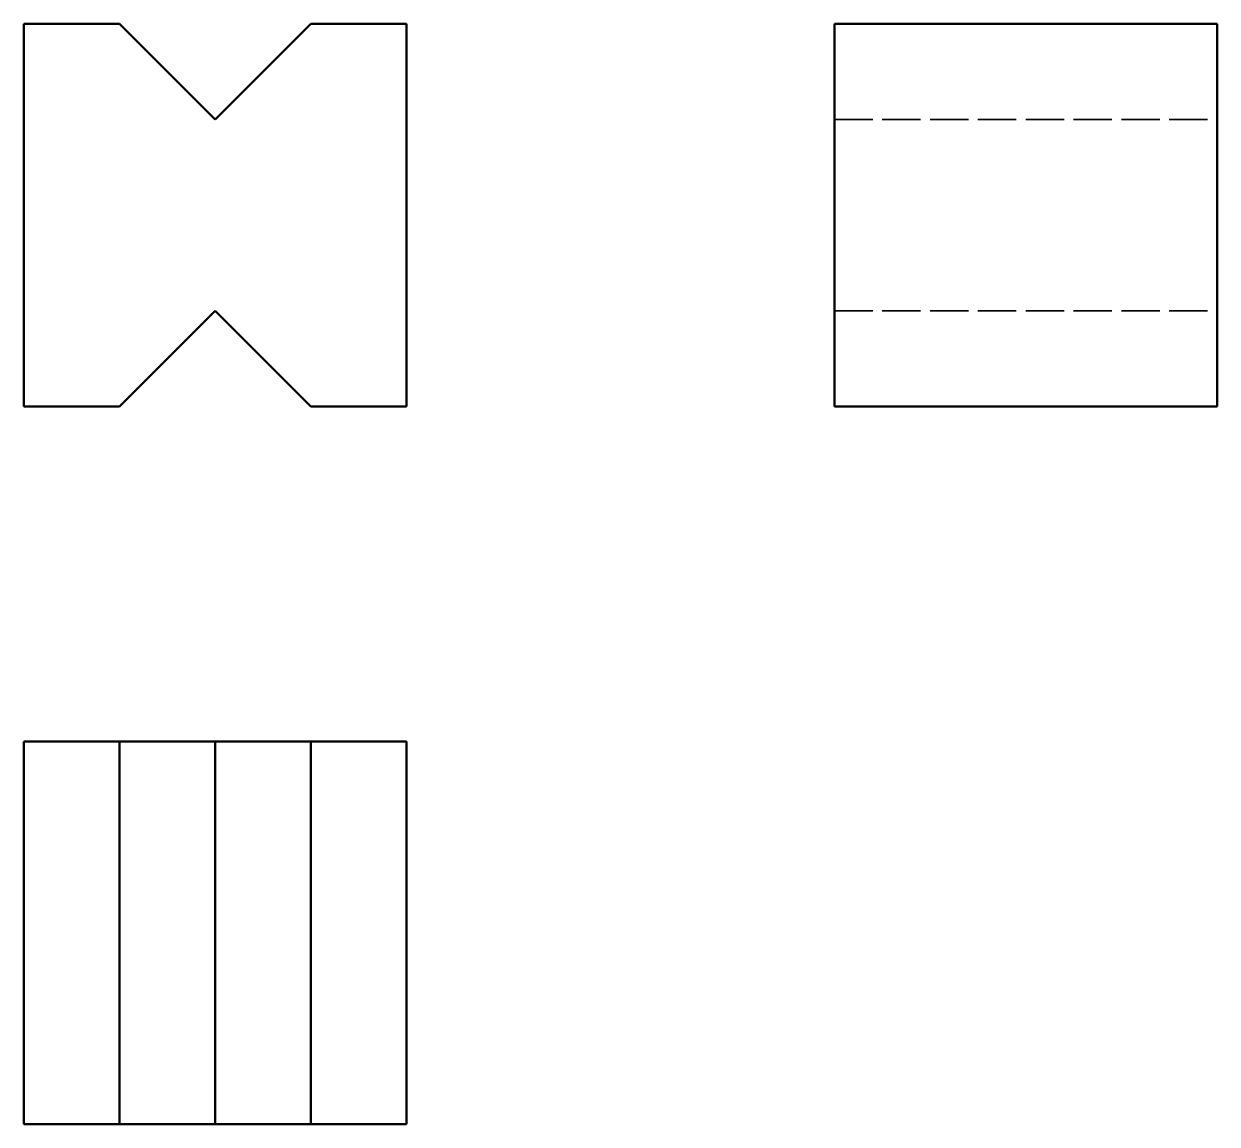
# Model space of a CAD drawing. Header units: millimetres. Extents: x 79 to 204, y 41 to 156.
import ezdxf

# ---------------------------------------------------------------- set-up
doc = ezdxf.new("R2010")
doc.units = ezdxf.units.MM
doc.linetypes.add('DASHED', pattern=[0.2068, 0.1655, -0.0413])
doc.layers.add('Oculto (ISO)', color=7, linetype='DASHED', lineweight=35)
doc.layers.add('Visible (ISO)', color=7, linetype='Continuous', lineweight=50)

msp = doc.modelspace()

# ---------------------------------------------------------------- linework, layer by layer
at = {"layer": 'Oculto (ISO)', "ltscale": 24.17795}
for p, q in [((163.91, 145.77), (203.91, 145.77)), ((163.91, 125.77), (203.91, 125.77))]:
    msp.add_line(p, q, dxfattribs=at)
at = {"layer": 'Visible (ISO)'}
for p, q in [((89.17, 155.77), (79.17, 155.77)), ((79.17, 155.77), (79.17, 115.77)), ((99.17, 145.77), (89.17, 155.77)), ((109.17, 155.77), (99.17, 145.77)), ((119.17, 155.77), (109.17, 155.77)), ((119.17, 115.77), (119.17, 155.77)), ((163.91, 155.77), (203.91, 155.77)), ((163.91, 155.77), (163.91, 115.77)), ((203.91, 155.77), (203.91, 115.77)), ((89.17, 115.77), (99.17, 125.77)), ((99.17, 125.77), (109.17, 115.77)), ((79.17, 115.77), (89.17, 115.77)), ((109.17, 115.77), (119.17, 115.77)), ((163.91, 115.77), (203.91, 115.77)), ((89.17, 80.8), (79.17, 80.8)), ((79.17, 80.8), (79.17, 40.8)), ((89.17, 80.8), (89.17, 40.8)), ((99.17, 80.8), (89.17, 80.8)), ((99.17, 80.8), (99.17, 40.8)), ((109.17, 80.8), (99.17, 80.8)), ((109.17, 80.8), (109.17, 40.8)), ((119.17, 80.8), (109.17, 80.8)), ((119.17, 80.8), (119.17, 40.8)), ((89.17, 40.8), (79.17, 40.8)), ((99.17, 40.8), (89.17, 40.8)), ((109.17, 40.8), (99.17, 40.8)), ((119.17, 40.8), (109.17, 40.8))]:
    msp.add_line(p, q, dxfattribs=at)

doc.saveas('drawing.dxf')
